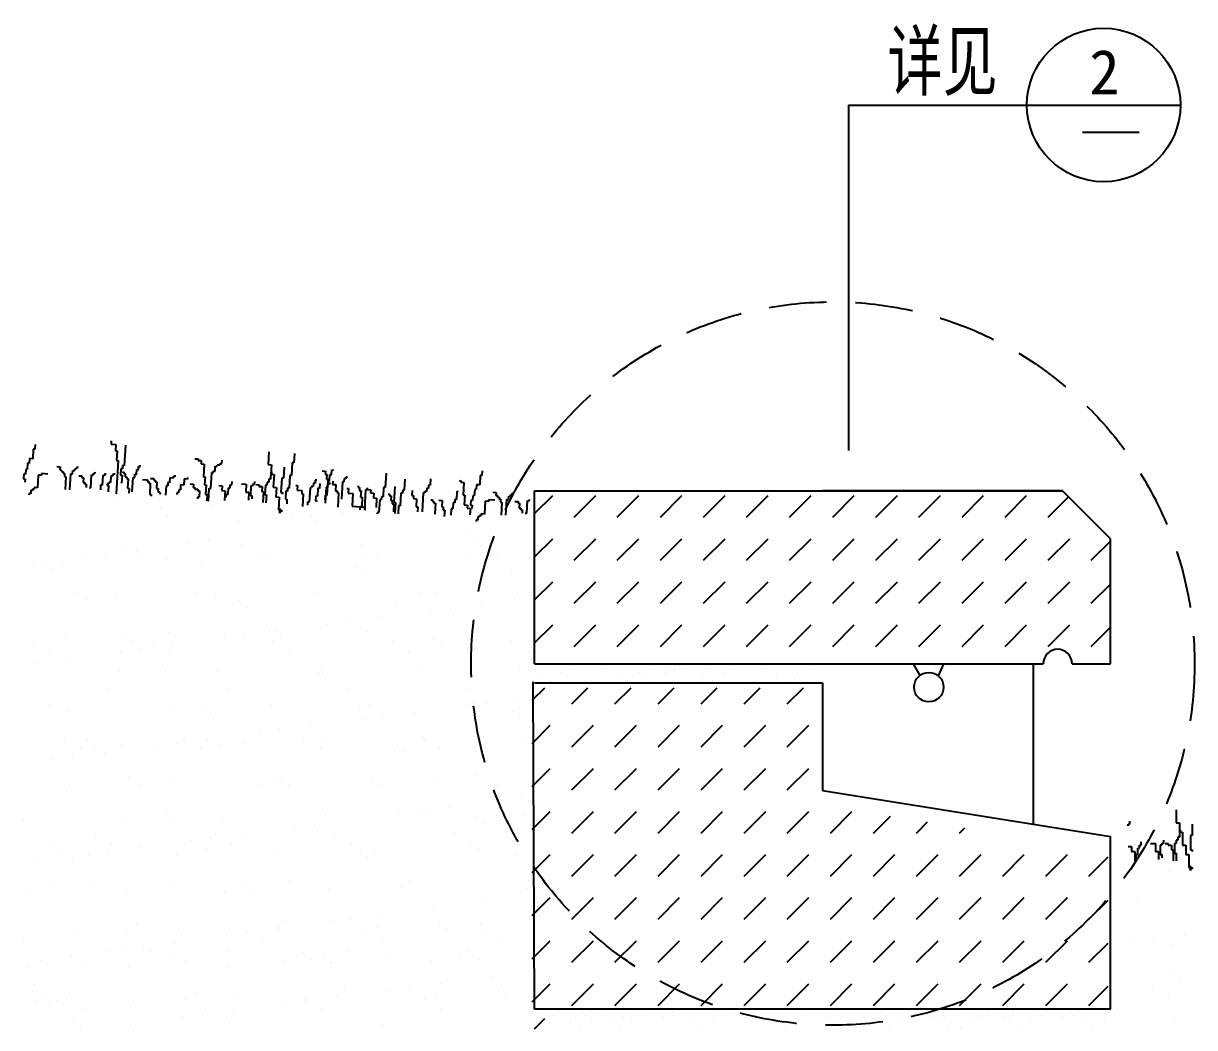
# Model space of a CAD drawing. Extents: x -2485 to 10115, y 1417 to 7253.
# Drawn here: x 4116 to 4726, y 2780 to 3303 of the extents above; entities that cross this region are included whole.
import ezdxf

# ---------------------------------------------------------------- set-up
doc = ezdxf.new("R2010")
doc.units = 0
doc.header["$MEASUREMENT"] = 0
doc.linetypes.add('DASHED', pattern=[0.75, 0.5, -0.25])
doc.layers.get('0').update_dxf_attribs({"linetype": 'CONTINUOUS'})
for name, color, linetype in [('LEVEL', 2, 'CONTINUOUS'), ('STAIR', 140, 'CONTINUOUS'), ('TEXT', 41, 'CONTINUOUS'), ('TREE', 3, 'CONTINUOUS')]:
    doc.layers.add(name, color=color, linetype=linetype)
doc.styles.add('STYLE1', font='SimSun.ttf', dxfattribs={"width": 0.7})

msp = doc.modelspace()

# ---------------------------------------------------------------- hatches: boundary and pattern name
at = {"layer": 'STAIR'}
h = msp.add_hatch(dxfattribs=at)
h.set_pattern_fill('DASH', color=256, scale=5, angle=45, style=0)
h.set_pattern_definition([(45, (46744.983, -14982.182), (2e-15, 22.4506403), [15.875, -15.875])])
h.paths.add_polyline_path([(4647.47, 2969.35, -1), (4662.47, 2969.35), (4682.47, 2969.35), (4682.47, 3034.35), (4657.47, 3059.35), (4532.47, 3059.35), (4382.47, 3059.35), (4382.47, 2969.35)])
h = msp.add_hatch(dxfattribs=at)
h.set_pattern_fill('DASH', color=256, scale=5, angle=45, style=0)
h.set_pattern_definition([(45, (46743.74, -14989.625), (2e-15, 22.4506403), [15.875, -15.875])])
h.paths.add_polyline_path([(4531.23, 2895.78), (4531.23, 2956.83), (4381.23, 2956.83), (4381.23, 2781.91), (4681.23, 2781.91), (4681.23, 2871.91)])

# ---------------------------------------------------------------- linework, layer by layer
at = {"color": 40, "linetype": 'BYBLOCK'}
for p, q in [((4546.02, 3260.32), (4718.95, 3260.32)), ((4546.02, 3260.32), (4546.02, 3080.48)), ((4642.47, 2885.72), (4642.47, 2969.35))]:
    msp.add_line(p, q, dxfattribs=at)
at = {"layer": 'LEVEL'}
for p, q in [((4667.9, 3246.33), (4697.38, 3246.33)), ((4382.47, 2969.35), (4382.47, 3059.35)), ((4382.47, 3059.35), (4657.47, 3059.35)), ((4657.47, 3059.35), (4532.47, 3059.35)), ((4682.47, 3034.35), (4657.47, 3059.35)), ((4682.47, 2969.35), (4682.47, 3034.35)), ((4382.47, 2969.35), (4647.47, 2969.35)), ((4583.37, 2963.27), (4579.9, 2969.25)), ((4592.82, 2962.96), (4595.66, 2969.25)), ((4662.47, 2969.35), (4682.47, 2969.35)), ((4382.47, 2789.35), (4381.64, 2959.92)), ((4382.47, 2959.28), (4532.47, 2959.28)), ((4532.53, 2959.3), (4532.47, 2903.22)), ((4532.47, 2903.22), (4682.47, 2879.35)), ((4682.47, 2789.35), (4682.47, 2879.35)), ((4682.47, 2789.35), (4382.47, 2789.35))]:
    msp.add_line(p, q, dxfattribs=at)
at = {"layer": 'LEVEL', "linetype": 'DASHED', "ltscale": 60}
msp.add_circle((4537.86, 2969.41), 188.47, dxfattribs=at)
at = {"layer": 'LEVEL'}
msp.add_circle((4587.86, 2957.13), 7.67, dxfattribs=at)
msp.add_arc((4654.97, 2969.35), 7.5, 0, 180, dxfattribs=at)
at = {"layer": 'STAIR', "linetype": 'CONTINUOUS'}
for p, q in [((4399.39, 2968.96), (4399.39, 2968.96)), ((4401.44, 2966.43), (4401.44, 2966.43)), ((4417.49, 2968.32), (4417.49, 2968.32)), ((4417.92, 2966.65), (4417.92, 2966.65)), ((4440.08, 2968.96), (4440.08, 2968.96)), ((4442.13, 2966.43), (4442.13, 2966.43)), ((4453.87, 2968.96), (4453.87, 2968.96)), ((4455.93, 2966.43), (4455.93, 2966.43)), ((4458.19, 2968.32), (4458.19, 2968.32)), ((4458.61, 2966.65), (4458.61, 2966.65)), ((4471.98, 2968.32), (4471.98, 2968.32)), ((4472.4, 2966.65), (4472.4, 2966.65)), ((4484.22, 2968.96), (4484.22, 2968.96)), ((4486.27, 2966.43), (4486.27, 2966.43)), ((4502.33, 2968.32), (4502.33, 2968.32)), ((4502.75, 2966.65), (4502.75, 2966.65)), ((4522.84, 2968.96), (4522.84, 2968.96)), ((4524.9, 2966.43), (4524.9, 2966.43)), ((4385.25, 2963.5), (4385.25, 2963.5)), ((4390.09, 2960.49), (4390.09, 2960.49)), ((4396.19, 2964.79), (4396.19, 2964.79)), ((4412.41, 2959.83), (4412.41, 2959.83)), ((4413.03, 2965.57), (4413.03, 2965.57)), ((4425.94, 2963.5), (4425.94, 2963.5)), ((4430.78, 2960.49), (4430.78, 2960.49)), ((4436.88, 2964.79), (4436.88, 2964.79)), ((4439.73, 2963.5), (4439.73, 2963.5)), ((4444.58, 2960.49), (4444.58, 2960.49)), ((4450.68, 2964.79), (4450.68, 2964.79)), ((4453.1, 2959.83), (4453.1, 2959.83)), ((4453.73, 2965.57), (4453.73, 2965.57)), ((4466.9, 2959.83), (4466.9, 2959.83)), ((4467.52, 2965.57), (4467.52, 2965.57)), ((4470.08, 2963.5), (4470.08, 2963.5)), ((4474.92, 2960.49), (4474.92, 2960.49)), ((4481.02, 2964.79), (4481.02, 2964.79)), ((4497.24, 2959.83), (4497.24, 2959.83)), ((4497.87, 2965.57), (4497.87, 2965.57)), ((4508.7, 2963.5), (4508.7, 2963.5)), ((4513.55, 2960.49), (4513.55, 2960.49)), ((4519.65, 2964.79), (4519.65, 2964.79)), ((4385.57, 2784.97), (4385.57, 2784.97)), ((4386.66, 2784.2), (4386.66, 2784.2)), ((4389.85, 2788.36), (4389.85, 2788.36)), ((4390.03, 2787.73), (4390.03, 2787.73)), ((4390.45, 2786.06), (4390.45, 2786.06)), ((4391.91, 2785.84), (4391.91, 2785.84)), ((4401.23, 2782.9), (4401.23, 2782.9)), ((4403.5, 2784.97), (4403.5, 2784.97)), ((4407.96, 2787.73), (4407.96, 2787.73)), ((4408.38, 2786.06), (4408.38, 2786.06)), ((4412.18, 2784.2), (4412.18, 2784.2)), ((4417.42, 2785.84), (4417.42, 2785.84)), ((4421.92, 2782.9), (4421.92, 2782.9)), ((4429.02, 2784.97), (4429.02, 2784.97)), ((4432.87, 2784.2), (4432.87, 2784.2)), ((4433.9, 2786.06), (4433.9, 2786.06)), ((4436.06, 2788.36), (4436.06, 2788.36)), ((4438.12, 2785.84), (4438.12, 2785.84)), ((4449.71, 2784.97), (4449.71, 2784.97)), ((4454.17, 2787.73), (4454.17, 2787.73)), ((4454.59, 2786.06), (4454.59, 2786.06)), ((4464.69, 2782.9), (4464.69, 2782.9)), ((4475.63, 2784.2), (4475.63, 2784.2)), ((4478.82, 2788.36), (4478.82, 2788.36)), ((4480.88, 2785.84), (4480.88, 2785.84)), ((4492.47, 2784.97), (4492.47, 2784.97)), ((4496.93, 2787.73), (4496.93, 2787.73)), ((4497.35, 2786.06), (4497.35, 2786.06)), ((4508.14, 2782.9), (4508.14, 2782.9)), ((4519.08, 2784.2), (4519.08, 2784.2)), ((4522.28, 2788.36), (4522.28, 2788.36)), ((4524.33, 2785.84), (4524.33, 2785.84)), ((4535.92, 2784.97), (4535.92, 2784.97)), ((4540.38, 2787.73), (4540.38, 2787.73)), ((4540.8, 2786.06), (4540.8, 2786.06)), ((4548.83, 2782.9), (4548.83, 2782.9)), ((4559.77, 2784.2), (4559.77, 2784.2)), ((4562.62, 2782.9), (4562.62, 2782.9)), ((4562.97, 2788.36), (4562.97, 2788.36)), ((4565.02, 2785.84), (4565.02, 2785.84)), ((4573.57, 2784.2), (4573.57, 2784.2)), ((4576.62, 2784.97), (4576.62, 2784.97)), ((4576.76, 2788.36), (4576.76, 2788.36)), ((4578.81, 2785.84), (4578.81, 2785.84)), ((4581.07, 2787.73), (4581.07, 2787.73)), ((4581.5, 2786.06), (4581.5, 2786.06)), ((4590.41, 2784.97), (4590.41, 2784.97)), ((4592.97, 2782.9), (4592.97, 2782.9)), ((4594.87, 2787.73), (4594.87, 2787.73)), ((4595.29, 2786.06), (4595.29, 2786.06)), ((4596.64, 2784.2), (4596.64, 2784.2)), ((4599.49, 2782.9), (4599.49, 2782.9)), ((4599.84, 2788.36), (4599.84, 2788.36)), ((4601.89, 2785.84), (4601.89, 2785.84)), ((4610.43, 2784.2), (4610.43, 2784.2)), ((4613.48, 2784.97), (4613.48, 2784.97)), ((4613.63, 2788.36), (4613.63, 2788.36)), ((4615.68, 2785.84), (4615.68, 2785.84)), ((4617.94, 2787.73), (4617.94, 2787.73)), ((4618.36, 2786.06), (4618.36, 2786.06)), ((4627.28, 2784.97), (4627.28, 2784.97)), ((4629.84, 2782.9), (4629.84, 2782.9)), ((4631.74, 2787.73), (4631.74, 2787.73)), ((4632.16, 2786.06), (4632.16, 2786.06)), ((4640.78, 2784.2), (4640.78, 2784.2)), ((4643.98, 2788.36), (4643.98, 2788.36)), ((4646.03, 2785.84), (4646.03, 2785.84)), ((4657.62, 2784.97), (4657.62, 2784.97)), ((4662.08, 2787.73), (4662.08, 2787.73)), ((4662.5, 2786.06), (4662.5, 2786.06)), ((4668.46, 2782.9), (4668.46, 2782.9)), ((4679.4, 2784.2), (4679.4, 2784.2)), ((4682.6, 2788.36), (4682.6, 2788.36)), ((4684.65, 2785.84), (4684.65, 2785.84)), ((4406.08, 2779.89), (4406.08, 2779.89)), ((4426.77, 2779.89), (4426.77, 2779.89)), ((4469.53, 2779.89), (4469.53, 2779.89)), ((4512.98, 2779.89), (4512.98, 2779.89)), ((4553.67, 2779.89), (4553.67, 2779.89)), ((4567.47, 2779.89), (4567.47, 2779.89)), ((4597.81, 2779.89), (4597.81, 2779.89)), ((4604.33, 2779.89), (4604.33, 2779.89)), ((4634.68, 2779.89), (4634.68, 2779.89)), ((4673.3, 2779.89), (4673.3, 2779.89))]:
    msp.add_line(p, q, dxfattribs=at)
at = {"layer": 'STAIR'}
msp.add_line((4382.47, 2779.01), (4387.81, 2784.35), dxfattribs=at)
at = {"layer": 'TEXT', "linetype": 'CONTINUOUS'}
msp.add_circle((4678.95, 3260.49), 40, dxfattribs=at)
at = {"layer": 'TREE', "linetype": 'CONTINUOUS'}
for p, q in [((4122.21, 3083.56), (4122.06, 3081.07)), ((4161.84, 3085.39), (4161.75, 3083.73)), ((4161.75, 3083.73), (4164.24, 3083.59)), ((4164.24, 3083.59), (4164.04, 3080.27)), ((4169.22, 3083.29), (4168.59, 3072.51)), ((4119.28, 3076.24), (4119.13, 3073.75)), ((4120.94, 3076.14), (4119.28, 3076.24)), ((4121.23, 3081.12), (4120.94, 3076.14)), ((4122.06, 3081.07), (4121.23, 3081.12)), ((4164.04, 3080.27), (4164.87, 3080.22)), ((4164.87, 3080.22), (4164.58, 3075.24)), ((4205.48, 3076.17), (4207.14, 3076.07)), ((4207.14, 3076.07), (4207.09, 3075.24)), ((4244.03, 3079.73), (4243.64, 3073.1)), ((4257.31, 3078.95), (4257.02, 3073.97)), ((4117.28, 3070.53), (4117.13, 3068.04)), ((4118.11, 3070.48), (4117.28, 3070.53)), ((4118.3, 3073.8), (4118.11, 3070.48)), ((4119.13, 3073.75), (4118.3, 3073.8)), ((4133.56, 3072.07), (4135.22, 3071.98)), ((4135.22, 3071.98), (4135.12, 3070.32)), ((4135.12, 3070.32), (4135.95, 3070.27)), ((4135.95, 3070.27), (4135.9, 3069.44)), ((4141.67, 3068.27), (4141.76, 3069.93)), ((4141.76, 3069.93), (4142.6, 3069.88)), ((4142.6, 3069.88), (4142.64, 3070.71)), ((4142.64, 3070.71), (4143.47, 3070.66)), ((4143.47, 3070.66), (4143.52, 3071.49)), ((4143.52, 3071.49), (4144.35, 3071.44)), ((4144.35, 3071.44), (4144.4, 3072.27)), ((4165.41, 3075.2), (4164.39, 3057.78)), ((4164.58, 3075.24), (4165.41, 3075.2)), ((4166.83, 3070.95), (4166.63, 3067.63)), ((4167.66, 3070.9), (4166.83, 3070.95)), ((4167.76, 3072.56), (4167.66, 3070.9)), ((4168.59, 3072.51), (4167.76, 3072.56)), ((4174.99, 3067.97), (4175.14, 3070.46)), ((4175.14, 3070.46), (4175.97, 3070.41)), ((4175.97, 3070.41), (4176.06, 3072.07)), ((4176.06, 3072.07), (4176.89, 3072.02)), ((4176.89, 3072.02), (4176.94, 3072.85)), ((4207.09, 3075.24), (4208.75, 3075.15)), ((4208.75, 3075.15), (4208.65, 3073.49)), ((4208.65, 3073.49), (4210.31, 3073.39)), ((4210.31, 3073.39), (4209.92, 3066.75)), ((4215.05, 3068.95), (4215.1, 3069.78)), ((4215.1, 3069.78), (4215.93, 3069.73)), ((4215.93, 3069.73), (4216.08, 3072.22)), ((4216.08, 3072.22), (4216.91, 3072.17)), ((4216.91, 3072.17), (4216.96, 3073)), ((4216.96, 3073), (4218.62, 3072.9)), ((4218.62, 3072.9), (4218.67, 3073.73)), ((4218.67, 3073.73), (4219.5, 3073.68)), ((4219.5, 3073.68), (4219.6, 3075.34)), ((4243.64, 3073.1), (4245.3, 3073)), ((4245.3, 3073), (4245, 3068.02)), ((4251.89, 3071.78), (4251.55, 3065.97)), ((4256.19, 3074.02), (4255.8, 3067.39)), ((4257.02, 3073.97), (4256.19, 3074.02)), ((4271.78, 3069.78), (4273.44, 3069.68)), ((4273.44, 3069.68), (4273.34, 3068.02)), ((4276.66, 3067.83), (4276.81, 3070.32)), ((4276.81, 3070.32), (4277.64, 3070.27)), ((4355.13, 3069.88), (4354.99, 3067.39)), ((4116.3, 3068.09), (4116.16, 3065.61)), ((4116.16, 3065.61), (4116.99, 3065.56)), ((4117.13, 3068.04), (4116.3, 3068.09)), ((4116.99, 3065.56), (4116.89, 3063.9)), ((4123.78, 3067.65), (4123.39, 3061.02)), ((4125.44, 3067.56), (4123.78, 3067.65)), ((4125.49, 3068.39), (4125.44, 3067.56)), ((4128.81, 3068.19), (4125.49, 3068.39)), ((4135.9, 3069.44), (4136.73, 3069.39)), ((4136.73, 3069.39), (4136.68, 3068.56)), ((4136.68, 3068.56), (4137.51, 3068.51)), ((4137.51, 3068.51), (4137.42, 3066.85)), ((4137.42, 3066.85), (4138.25, 3066.8)), ((4138.25, 3066.8), (4137.86, 3060.17)), ((4140.35, 3060.02), (4140.84, 3068.32)), ((4140.84, 3068.32), (4141.67, 3068.27)), ((4144.94, 3067.24), (4146.6, 3067.15)), ((4146.6, 3067.15), (4146.55, 3066.32)), ((4146.55, 3066.32), (4147.38, 3066.27)), ((4147.38, 3066.27), (4147.24, 3063.78)), ((4147.24, 3063.78), (4148.07, 3063.73)), ((4148.07, 3063.73), (4148.02, 3062.9)), ((4151.24, 3061.05), (4151.63, 3067.68)), ((4151.63, 3067.68), (4152.47, 3067.63)), ((4152.47, 3067.63), (4152.51, 3068.46)), ((4152.51, 3068.46), (4153.34, 3068.41)), ((4153.34, 3068.41), (4153.39, 3069.24)), ((4157.45, 3067.34), (4157.16, 3062.36)), ((4158.28, 3067.29), (4157.45, 3067.34)), ((4158.33, 3068.12), (4158.28, 3067.29)), ((4159.16, 3068.07), (4158.33, 3068.12)), ((4160.58, 3063.83), (4160.53, 3063)), ((4161.41, 3063.78), (4160.58, 3063.83)), ((4161.6, 3067.1), (4161.41, 3063.78)), ((4162.43, 3067.05), (4161.6, 3067.1)), ((4162.48, 3067.88), (4162.43, 3067.05)), ((4163.31, 3067.83), (4162.48, 3067.88)), ((4163.36, 3068.66), (4163.31, 3067.83)), ((4166.63, 3067.63), (4167.46, 3067.58)), ((4167.46, 3067.58), (4167.22, 3063.44)), ((4167.56, 3069.24), (4168.39, 3069.19)), ((4168.39, 3069.19), (4168.34, 3068.37)), ((4168.34, 3068.37), (4169.17, 3068.32)), ((4169.17, 3068.32), (4169.08, 3066.66)), ((4169.08, 3066.66), (4169.91, 3066.61)), ((4169.91, 3066.61), (4169.86, 3065.78)), ((4169.86, 3065.78), (4170.69, 3065.73)), ((4170.69, 3065.73), (4170.4, 3060.75)), ((4172.79, 3058.95), (4173.23, 3066.41)), ((4173.23, 3066.41), (4174.06, 3066.36)), ((4174.06, 3066.36), (4174.16, 3068.02)), ((4174.16, 3068.02), (4174.99, 3067.97)), ((4178.17, 3065.29), (4180.66, 3065.14)), ((4180.66, 3065.14), (4180.61, 3064.32)), ((4180.61, 3064.32), (4181.44, 3064.27)), ((4181.44, 3064.27), (4181.39, 3063.44)), ((4181.39, 3063.44), (4182.22, 3063.39)), ((4182.22, 3063.39), (4181.88, 3057.58)), ((4182.37, 3065.88), (4184.03, 3065.78)), ((4184.03, 3065.78), (4183.98, 3064.95)), ((4183.98, 3064.95), (4184.81, 3064.9)), ((4184.81, 3064.9), (4184.76, 3064.07)), ((4184.76, 3064.07), (4185.59, 3064.02)), ((4185.59, 3064.02), (4185.4, 3060.7)), ((4191.41, 3063.68), (4191.31, 3062.02)), ((4192.24, 3063.63), (4191.41, 3063.68)), ((4192.38, 3066.12), (4192.24, 3063.63)), ((4194.04, 3066.02), (4192.38, 3066.12)), ((4194.09, 3066.85), (4194.04, 3066.02)), ((4194.92, 3066.8), (4194.09, 3066.85)), ((4194.97, 3067.63), (4194.92, 3066.8)), ((4199.86, 3065.68), (4199.66, 3062.36)), ((4201.52, 3065.58), (4199.86, 3065.68)), ((4201.57, 3066.41), (4201.52, 3065.58)), ((4209.92, 3066.75), (4210.75, 3066.71)), ((4210.75, 3066.71), (4210.51, 3062.56)), ((4213.74, 3060.7), (4214.22, 3069)), ((4214.22, 3069), (4215.05, 3068.95)), ((4224.68, 3062.56), (4224.78, 3064.22)), ((4236.45, 3064.36), (4236.36, 3062.7)), ((4243.1, 3063.97), (4243, 3062.31)), ((4243.93, 3063.92), (4243.1, 3063.97)), ((4244.03, 3065.58), (4243.93, 3063.92)), ((4244.86, 3065.53), (4244.03, 3065.58)), ((4245.05, 3068.85), (4244.86, 3065.53)), ((4245, 3068.02), (4246.66, 3067.93)), ((4245.88, 3068.8), (4245.05, 3068.85)), ((4246.66, 3067.93), (4246.28, 3061.29)), ((4250.72, 3066.02), (4250.28, 3058.56)), ((4251.55, 3065.97), (4250.72, 3066.02)), ((4254.97, 3067.44), (4254.58, 3060.8)), ((4255.8, 3067.39), (4254.97, 3067.44)), ((4267.24, 3063.39), (4267.14, 3061.73)), ((4268.07, 3063.34), (4267.24, 3063.39)), ((4268.16, 3065), (4268.07, 3063.34)), ((4268.99, 3064.95), (4268.16, 3065)), ((4273.34, 3068.02), (4274.17, 3067.97)), ((4274.17, 3067.97), (4274.03, 3065.49)), ((4274.03, 3065.49), (4274.86, 3065.44)), ((4274.37, 3057.14), (4274.81, 3064.61)), ((4274.86, 3065.44), (4274.76, 3063.78)), ((4274.76, 3063.78), (4275.59, 3063.73)), ((4274.81, 3064.61), (4275.64, 3064.56)), ((4275.59, 3063.73), (4275.54, 3062.9)), ((4275.64, 3064.56), (4275.83, 3067.88)), ((4275.83, 3067.88), (4276.66, 3067.83)), ((4277.3, 3064.46), (4277.2, 3062.8)), ((4282.28, 3064.17), (4281.75, 3055.04)), ((4283.11, 3064.12), (4282.28, 3064.17)), ((4283.21, 3065.78), (4283.11, 3064.12)), ((4284.04, 3065.73), (4283.21, 3065.78)), ((4284.09, 3066.56), (4284.04, 3065.73)), ((4284.92, 3066.51), (4284.09, 3066.56)), ((4305.05, 3068.66), (4304.61, 3061.19)), ((4314.87, 3065.58), (4314.53, 3059.78)), ((4328.21, 3065.63), (4328.02, 3062.31)), ((4343.16, 3064.75), (4343.99, 3064.7)), ((4343.99, 3064.7), (4343.94, 3063.87)), ((4343.94, 3063.87), (4345.61, 3063.78)), ((4345.61, 3063.78), (4345.22, 3057.14)), ((4354.15, 3067.44), (4353.86, 3062.46)), ((4354.99, 3067.39), (4354.15, 3067.44)), ((4119.04, 3057.95), (4118.99, 3057.12)), ((4119.87, 3057.9), (4119.04, 3057.95)), ((4119.97, 3059.56), (4119.87, 3057.9)), ((4120.8, 3059.51), (4119.97, 3059.56)), ((4120.85, 3060.34), (4120.8, 3059.51)), ((4121.68, 3060.29), (4120.85, 3060.34)), ((4121.73, 3061.12), (4121.68, 3060.29)), ((4123.39, 3061.02), (4121.73, 3061.12)), ((4148.02, 3062.9), (4148.85, 3062.85)), ((4148.85, 3062.85), (4148.75, 3061.19)), ((4150.41, 3061.1), (4151.24, 3061.05)), ((4156.33, 3062.41), (4156.18, 3059.92)), ((4157.16, 3062.36), (4156.33, 3062.41)), ((4159.7, 3063.05), (4159.65, 3062.22)), ((4159.65, 3062.22), (4160.48, 3062.17)), ((4160.53, 3063), (4159.7, 3063.05)), ((4160.48, 3062.17), (4160.28, 3058.85)), ((4170.4, 3060.75), (4171.23, 3060.7)), ((4171.23, 3060.7), (4171.08, 3058.22)), ((4181.88, 3057.58), (4182.71, 3057.53)), ((4182.71, 3057.53), (4182.66, 3056.7)), ((4185.4, 3060.7), (4186.23, 3060.66)), ((4186.23, 3060.66), (4186.13, 3059)), ((4186.13, 3059), (4186.96, 3058.95)), ((4186.96, 3058.95), (4186.91, 3058.12)), ((4186.91, 3058.12), (4187.74, 3058.07)), ((4190.48, 3062.07), (4190.19, 3057.09)), ((4191.31, 3062.02), (4190.48, 3062.07)), ((4196.1, 3058.41), (4196.05, 3057.58)), ((4196.93, 3058.36), (4196.1, 3058.41)), ((4197.03, 3060.02), (4196.93, 3058.36)), ((4197.86, 3059.97), (4197.03, 3060.02)), ((4198, 3062.46), (4197.86, 3059.97)), ((4199.66, 3062.36), (4198, 3062.46)), ((4203.03, 3063), (4204.7, 3062.9)), ((4204.7, 3062.9), (4204.6, 3061.24)), ((4204.6, 3061.24), (4205.43, 3061.19)), ((4205.43, 3061.19), (4205.38, 3060.36)), ((4205.38, 3060.36), (4207.04, 3060.27)), ((4207.04, 3060.27), (4206.99, 3059.44)), ((4206.99, 3059.44), (4207.82, 3059.39)), ((4207.82, 3059.39), (4207.63, 3056.07)), ((4210.51, 3062.56), (4211.34, 3062.51)), ((4211.34, 3062.51), (4211.05, 3057.53)), ((4211.05, 3057.53), (4211.88, 3057.48)), ((4211.88, 3057.48), (4211.68, 3054.17)), ((4212.51, 3054.12), (4212.9, 3060.75)), ((4212.9, 3060.75), (4213.74, 3060.7)), ((4217.99, 3062.12), (4219.65, 3062.02)), ((4219.65, 3062.02), (4219.5, 3059.53)), ((4219.5, 3059.53), (4221.16, 3059.44)), ((4221.16, 3059.44), (4220.87, 3054.46)), ((4221.8, 3056.07), (4221.9, 3057.73)), ((4221.9, 3057.73), (4222.73, 3057.68)), ((4222.73, 3057.68), (4222.92, 3061)), ((4222.92, 3061), (4223.75, 3060.95)), ((4223.75, 3060.95), (4223.85, 3062.61)), ((4223.85, 3062.61), (4224.68, 3062.56)), ((4229.71, 3063.09), (4232.2, 3062.95)), ((4232.2, 3062.95), (4231.96, 3058.8)), ((4231.96, 3058.8), (4233.62, 3058.7)), ((4233.62, 3058.7), (4233.38, 3054.56)), ((4234.65, 3061.97), (4234.35, 3057)), ((4235.48, 3061.92), (4234.65, 3061.97)), ((4235.53, 3062.75), (4235.48, 3061.92)), ((4236.36, 3062.7), (4235.53, 3062.75)), ((4237.19, 3062.66), (4238.85, 3062.56)), ((4238.85, 3062.56), (4238.8, 3061.73)), ((4238.8, 3061.73), (4240.46, 3061.63)), ((4240.46, 3061.63), (4240.31, 3059.14)), ((4240.31, 3059.14), (4241.15, 3059.09)), ((4241.15, 3059.09), (4240.8, 3053.29)), ((4242.17, 3062.36), (4241.88, 3057.39)), ((4241.88, 3057.39), (4242.71, 3057.34)), ((4243, 3062.31), (4242.17, 3062.36)), ((4242.71, 3057.34), (4242.47, 3053.19)), ((4246.28, 3061.29), (4247.94, 3061.19)), ((4247.94, 3061.19), (4247.64, 3056.22)), ((4250.28, 3058.56), (4251.11, 3058.51)), ((4251.11, 3058.51), (4251.06, 3057.68)), ((4252.82, 3059.24), (4252.58, 3055.09)), ((4253.65, 3059.19), (4252.82, 3059.24)), ((4253.75, 3060.85), (4253.65, 3059.19)), ((4254.58, 3060.8), (4253.75, 3060.85)), ((4258, 3062.27), (4258.83, 3062.22)), ((4258.83, 3062.22), (4258.69, 3059.73)), ((4258.69, 3059.73), (4261.18, 3059.58)), ((4261.18, 3059.58), (4261.08, 3057.92)), ((4261.08, 3057.92), (4261.91, 3057.87)), ((4261.91, 3057.87), (4261.52, 3051.24)), ((4265.43, 3061), (4264.99, 3053.53)), ((4266.26, 3060.95), (4265.43, 3061)), ((4266.31, 3061.78), (4266.26, 3060.95)), ((4267.14, 3061.73), (4266.31, 3061.78)), ((4269.58, 3060.75), (4269.34, 3056.61)), ((4270.41, 3060.7), (4269.58, 3060.75)), ((4270.56, 3063.19), (4270.41, 3060.7)), ((4273.78, 3061.34), (4273.3, 3053.04)), ((4274.61, 3061.29), (4273.78, 3061.34)), ((4274.71, 3062.95), (4274.61, 3061.29)), ((4275.54, 3062.9), (4274.71, 3062.95)), ((4277.2, 3062.8), (4278.86, 3062.7)), ((4278.86, 3062.7), (4278.67, 3059.39)), ((4278.67, 3059.39), (4279.5, 3059.34)), ((4279.5, 3059.34), (4279.45, 3058.51)), ((4279.45, 3058.51), (4280.28, 3058.46)), ((4280.28, 3058.46), (4279.84, 3050.99)), ((4284.58, 3060.7), (4285.41, 3060.65)), ((4285.41, 3060.65), (4285.27, 3058.17)), ((4285.27, 3058.17), (4287.76, 3058.02)), ((4287.76, 3058.02), (4287.37, 3051.39)), ((4290.49, 3062.02), (4290.44, 3061.19)), ((4290.44, 3061.19), (4291.27, 3061.14)), ((4291.27, 3061.14), (4291.18, 3059.48)), ((4291.18, 3059.48), (4292.01, 3059.44)), ((4292.01, 3059.44), (4291.81, 3056.12)), ((4293.91, 3049.34), (4294.55, 3060.12)), ((4294.55, 3060.12), (4295.38, 3060.07)), ((4295.38, 3060.07), (4295.43, 3060.9)), ((4295.38, 3060.07), (4297.04, 3059.97)), ((4297.04, 3059.97), (4296.94, 3058.31)), ((4296.94, 3058.31), (4298.6, 3058.22)), ((4298.6, 3058.22), (4298.46, 3055.73)), ((4303.78, 3061.24), (4303.49, 3056.26)), ((4304.61, 3061.19), (4303.78, 3061.24)), ((4306.08, 3057.78), (4306.91, 3057.73)), ((4306.91, 3057.73), (4306.86, 3056.9)), ((4309.65, 3061.73), (4309.16, 3053.43)), ((4312.77, 3058.22), (4312.38, 3051.58)), ((4313.6, 3058.17), (4312.77, 3058.22)), ((4313.7, 3059.83), (4313.6, 3058.17)), ((4314.53, 3059.78), (4313.7, 3059.83)), ((4318.68, 3059.53), (4318.54, 3057.04)), ((4324.45, 3058.36), (4323.87, 3048.41)), ((4325.28, 3058.31), (4324.45, 3058.36)), ((4325.33, 3059.14), (4325.28, 3058.31)), ((4326.16, 3059.09), (4325.33, 3059.14)), ((4326.26, 3060.75), (4326.16, 3059.09)), ((4327.09, 3060.7), (4326.26, 3060.75)), ((4327.19, 3062.36), (4327.09, 3060.7)), ((4328.02, 3062.31), (4327.19, 3062.36)), ((4341.99, 3059), (4341.75, 3054.85)), ((4342.82, 3058.95), (4341.99, 3059)), ((4351.22, 3060.12), (4351.03, 3056.8)), ((4352.05, 3060.07), (4351.22, 3060.12)), ((4352.2, 3062.56), (4352.05, 3060.07)), ((4353.86, 3062.46), (4352.2, 3062.56)), ((4360.75, 3058.73), (4362.41, 3058.63)), ((4362.41, 3058.63), (4362.31, 3056.97)), ((4369.79, 3056.53), (4369.84, 3057.36)), ((4369.84, 3057.36), (4370.67, 3057.31)), ((4370.67, 3057.31), (4370.72, 3058.14)), ((4370.72, 3058.14), (4371.55, 3058.09)), ((4371.55, 3058.09), (4371.6, 3058.92)), ((4163.38, 3054.92), (4163.38, 3054.92)), ((4206.8, 3056.12), (4206.75, 3055.29)), ((4207.63, 3056.07), (4206.8, 3056.12)), ((4214.44, 3051.68), (4214.44, 3051.68)), ((4234.35, 3057), (4235.19, 3056.95)), ((4235.19, 3056.95), (4235.09, 3055.29)), ((4247.64, 3056.22), (4249.31, 3056.12)), ((4249.31, 3056.12), (4248.92, 3049.48)), ((4252.58, 3055.09), (4253.41, 3055.04)), ((4253.41, 3055.04), (4253.26, 3052.56)), ((4264.16, 3053.58), (4264.06, 3051.92)), ((4264.99, 3053.53), (4264.16, 3053.58)), ((4268.51, 3056.65), (4268.36, 3054.17)), ((4268.36, 3054.17), (4269.19, 3054.12)), ((4269.34, 3056.61), (4268.51, 3056.65)), ((4273.39, 3054.7), (4273.54, 3057.19)), ((4273.54, 3057.19), (4274.37, 3057.14)), ((4287.37, 3051.39), (4294.01, 3050.99)), ((4291.81, 3056.12), (4292.64, 3056.07)), ((4292.64, 3056.07), (4292.35, 3051.09)), ((4298.46, 3055.73), (4300.12, 3055.63)), ((4300.12, 3055.63), (4299.83, 3050.65)), ((4301.73, 3054.7), (4301.34, 3048.07)), ((4302.56, 3054.65), (4301.73, 3054.7)), ((4302.66, 3056.31), (4302.56, 3054.65)), ((4303.49, 3056.26), (4302.66, 3056.31)), ((4306.86, 3056.9), (4307.69, 3056.85)), ((4307.69, 3056.85), (4307.55, 3054.36)), ((4307.55, 3054.36), (4308.38, 3054.31)), ((4308.38, 3054.31), (4308.28, 3052.65)), ((4308.28, 3052.65), (4309.11, 3052.6)), ((4309.11, 3052.6), (4308.87, 3048.46)), ((4309.16, 3053.43), (4309.99, 3053.39)), ((4309.99, 3053.39), (4309.65, 3047.58)), ((4311.55, 3051.63), (4311.31, 3047.48)), ((4312.38, 3051.58), (4311.55, 3051.63)), ((4318.54, 3057.04), (4319.37, 3057)), ((4319.37, 3057), (4319.27, 3055.34)), ((4319.27, 3055.34), (4320.93, 3055.24)), ((4320.93, 3055.24), (4320.69, 3051.09)), ((4328.41, 3054.8), (4329.24, 3054.75)), ((4329.24, 3054.75), (4329.19, 3053.92)), ((4329.19, 3053.92), (4330.02, 3053.87)), ((4330.02, 3053.87), (4329.97, 3053.04)), ((4329.97, 3053.04), (4330.8, 3052.99)), ((4330.8, 3052.99), (4330.46, 3047.19)), ((4332.56, 3054.56), (4334.22, 3054.46)), ((4334.22, 3054.46), (4334.03, 3051.14)), ((4339.99, 3053.29), (4339.79, 3049.97)), ((4340.82, 3053.24), (4339.99, 3053.29)), ((4340.92, 3054.9), (4340.82, 3053.24)), ((4341.75, 3054.85), (4340.92, 3054.9)), ((4345.22, 3057.14), (4346.05, 3057.09)), ((4346.05, 3057.09), (4345.75, 3052.12)), ((4345.75, 3052.12), (4347.41, 3052.02)), ((4347.41, 3052.02), (4347.32, 3050.36)), ((4349.22, 3054.41), (4349.08, 3051.92)), ((4349.08, 3051.92), (4349.91, 3051.87)), ((4350.05, 3054.36), (4349.22, 3054.41)), ((4349.91, 3051.87), (4349.81, 3050.21)), ((4350.2, 3056.85), (4350.05, 3054.36)), ((4351.03, 3056.8), (4350.2, 3056.85)), ((4356.7, 3053.97), (4356.31, 3047.33)), ((4358.36, 3053.87), (4356.7, 3053.97)), ((4358.41, 3054.7), (4358.36, 3053.87)), ((4361.73, 3054.51), (4358.41, 3054.7)), ((4362.31, 3056.97), (4363.14, 3056.92)), ((4363.14, 3056.92), (4363.1, 3056.09)), ((4363.1, 3056.09), (4363.93, 3056.04)), ((4363.93, 3056.04), (4363.88, 3055.21)), ((4363.88, 3055.21), (4364.71, 3055.16)), ((4364.71, 3055.16), (4364.61, 3053.51)), ((4364.61, 3053.51), (4365.44, 3053.46)), ((4365.44, 3053.46), (4365.05, 3046.82)), ((4367.54, 3046.67), (4368.03, 3054.97)), ((4368.03, 3054.97), (4368.86, 3054.92)), ((4368.86, 3054.92), (4368.96, 3056.58)), ((4368.96, 3056.58), (4369.79, 3056.53)), ((4372.14, 3053.9), (4373.8, 3053.8)), ((4373.8, 3053.8), (4373.75, 3052.97)), ((4373.75, 3052.97), (4374.58, 3052.92)), ((4374.58, 3052.92), (4374.43, 3050.43)), ((4378.44, 3047.7), (4378.83, 3054.33)), ((4378.83, 3054.33), (4379.66, 3054.29)), ((4379.66, 3054.29), (4379.71, 3055.12)), ((4187.53, 3050.39), (4187.53, 3050.39)), ((4191.02, 3046.8), (4191.02, 3046.8)), ((4248.92, 3049.48), (4250.58, 3049.39)), ((4249.65, 3047.77), (4249.8, 3050.26)), ((4249.7, 3048.6), (4249.65, 3047.77)), ((4250.53, 3048.56), (4249.7, 3048.6)), ((4250.58, 3049.39), (4250.53, 3048.56)), ((4255.54, 3045.92), (4255.54, 3045.92)), ((4266.01, 3046.68), (4266.01, 3046.68)), ((4282.37, 3047.86), (4282.37, 3047.86)), ((4291.52, 3051.14), (4291.42, 3049.48)), ((4292.35, 3051.09), (4291.52, 3051.14)), ((4294.01, 3050.99), (4293.91, 3049.34)), ((4300.51, 3048.12), (4300.46, 3047.29)), ((4301.34, 3048.07), (4300.51, 3048.12)), ((4320.69, 3051.09), (4321.52, 3051.04)), ((4321.52, 3051.04), (4321.37, 3048.55)), ((4334.03, 3051.14), (4334.86, 3051.09)), ((4334.86, 3051.09), (4334.76, 3049.43)), ((4334.76, 3049.43), (4335.59, 3049.38)), ((4335.59, 3049.38), (4335.4, 3046.07)), ((4338.96, 3050.02), (4338.77, 3046.7)), ((4339.79, 3049.97), (4338.96, 3050.02)), ((4347.32, 3050.36), (4348.98, 3050.26)), ((4348.98, 3050.26), (4348.78, 3046.94)), ((4352.89, 3045.87), (4352.79, 3044.21)), ((4353.72, 3045.82), (4352.89, 3045.87)), ((4353.77, 3046.65), (4353.72, 3045.82)), ((4354.6, 3046.6), (4353.77, 3046.65)), ((4354.65, 3047.43), (4354.6, 3046.6)), ((4356.31, 3047.33), (4354.65, 3047.43)), ((4374.43, 3050.43), (4375.26, 3050.38)), ((4375.26, 3050.38), (4375.21, 3049.55)), ((4375.21, 3049.55), (4376.04, 3049.5)), ((4376.04, 3049.5), (4375.95, 3047.85)), ((4377.61, 3047.75), (4378.44, 3047.7)), ((4228.21, 3043.94), (4228.21, 3043.94)), ((4268.5, 3043.86), (4268.5, 3043.86)), ((4351.96, 3044.26), (4351.91, 3043.43)), ((4352.79, 3044.21), (4351.96, 3044.26)), ((4212.63, 3033.53), (4212.63, 3033.53)), ((4348.35, 3038.48), (4348.35, 3038.48)), ((4352.84, 3033.88), (4352.84, 3033.88)), ((4167.62, 3030.64), (4167.62, 3030.64)), ((4175.06, 3028.58), (4175.06, 3028.58)), ((4202.22, 3032.16), (4202.22, 3032.16)), ((4229.9, 3030.76), (4229.9, 3030.76)), ((4292.18, 3030.87), (4292.18, 3030.87)), ((4354.46, 3030.98), (4354.46, 3030.98)), ((4121.22, 3021.49), (4121.22, 3021.49)), ((4127.79, 3022.16), (4127.79, 3022.16)), ((4136.56, 3022.13), (4136.56, 3022.13)), ((4148.39, 3025.07), (4148.39, 3025.07)), ((4158.8, 3026.44), (4158.8, 3026.44)), ((4176.05, 3025.27), (4176.05, 3025.27)), ((4190.58, 3024.08), (4190.58, 3024.08)), ((4238.33, 3025.38), (4238.33, 3025.38)), ((4242.93, 3024.74), (4242.93, 3024.74)), ((4294.09, 3024.5), (4294.09, 3024.5)), ((4300.62, 3025.5), (4300.62, 3025.5)), ((4348.11, 3026.44), (4348.11, 3026.44)), ((4362.9, 3025.61), (4362.9, 3025.61)), ((4131.47, 3018.78), (4131.47, 3018.78)), ((4209, 3020.39), (4209, 3020.39)), ((4289.03, 3019.71), (4289.03, 3019.71)), ((4292.71, 3016.33), (4292.71, 3016.33)), ((4370.23, 3017.94), (4370.23, 3017.94)), ((4144.13, 3005.81), (4144.13, 3005.81)), ((4148.87, 3002.84), (4148.87, 3002.84)), ((4164.79, 3004.29), (4164.79, 3004.29)), ((4206.41, 3005.93), (4206.41, 3005.93)), ((4215.96, 3004.04), (4215.96, 3004.04)), ((4268.69, 3006.04), (4268.69, 3006.04)), ((4269.97, 3005.99), (4269.97, 3005.99)), ((4322.33, 3006.66), (4322.33, 3006.66)), ((4330.98, 3006.15), (4330.98, 3006.15)), ((4373.49, 3006.41), (4373.49, 3006.41)), ((4228.9, 3002.15), (4228.9, 3002.15)), ((4232.59, 2998.78), (4232.59, 2998.78)), ((4310.11, 3000.39), (4310.11, 3000.39)), ((4328.33, 2996.98), (4328.33, 2996.98)), ((4338.74, 2998.35), (4338.74, 2998.35)), ((4355, 3000.49), (4355, 3000.49)), ((4284.91, 2991.26), (4284.91, 2991.26)), ((4301.17, 2993.4), (4301.17, 2993.4)), ((4168.78, 2984.6), (4168.78, 2984.6)), ((4191.84, 2985.54), (4191.84, 2985.54)), ((4231.07, 2984.17), (4231.07, 2984.17)), ((4244.19, 2986.21), (4244.19, 2986.21)), ((4247.33, 2986.31), (4247.33, 2986.31)), ((4274.5, 2989.89), (4274.5, 2989.89)), ((4295.35, 2985.96), (4295.35, 2985.96)), ((4349.37, 2987.91), (4349.37, 2987.91)), ((4121.49, 2980.45), (4121.49, 2980.45)), ((4137.82, 2983.59), (4137.82, 2983.59)), ((4172.47, 2981.22), (4172.47, 2981.22)), ((4183.77, 2980.56), (4183.77, 2980.56)), ((4193.5, 2979.22), (4193.5, 2979.22)), ((4220.66, 2982.8), (4220.66, 2982.8)), ((4246.05, 2980.67), (4246.05, 2980.67)), ((4249.99, 2982.83), (4249.99, 2982.83)), ((4308.33, 2980.79), (4308.33, 2980.79)), ((4330.02, 2982.14), (4330.02, 2982.14)), ((4333.71, 2978.77), (4333.71, 2978.77)), ((4370.62, 2980.9), (4370.62, 2980.9)), ((4129.92, 2975.07), (4129.92, 2975.07)), ((4139.66, 2972.14), (4139.66, 2972.14)), ((4166.83, 2975.71), (4166.83, 2975.71)), ((4177.24, 2977.08), (4177.24, 2977.08)), ((4192.2, 2975.19), (4192.2, 2975.19)), ((4254.49, 2975.3), (4254.49, 2975.3)), ((4316.77, 2975.41), (4316.77, 2975.41)), ((4379.05, 2975.53), (4379.05, 2975.53)), ((4123.4, 2970), (4123.4, 2970)), ((4166.05, 2965.75), (4166.05, 2965.75)), ((4271.23, 2967.45), (4271.23, 2967.45)), ((4323.59, 2968.12), (4323.59, 2968.12)), ((4374.75, 2967.88), (4374.75, 2967.88)), ((4189.87, 2965.28), (4189.87, 2965.28)), ((4217.22, 2965.51), (4217.22, 2965.51)), ((4269.9, 2964.59), (4269.9, 2964.59)), ((4273.58, 2961.21), (4273.58, 2961.21)), ((4351.1, 2962.82), (4351.1, 2962.82)), ((4160.28, 2955.73), (4160.28, 2955.73)), ((4222.56, 2955.84), (4222.56, 2955.84)), ((4284.85, 2955.96), (4284.85, 2955.96)), ((4347.13, 2956.07), (4347.13, 2956.07)), ((4129.74, 2947.72), (4129.74, 2947.72)), ((4245.45, 2947.67), (4245.45, 2947.67)), ((4296.61, 2947.42), (4296.61, 2947.42)), ((4346.77, 2947.62), (4346.77, 2947.62)), ((4350.63, 2949.37), (4350.63, 2949.37)), ((4357.18, 2948.99), (4357.18, 2948.99)), ((4373.44, 2951.13), (4373.44, 2951.13)), ((4139.08, 2945.06), (4139.08, 2945.06)), ((4193.1, 2947), (4193.1, 2947)), ((4209.77, 2947.04), (4209.77, 2947.04)), ((4213.46, 2943.66), (4213.46, 2943.66)), ((4290.98, 2945.27), (4290.98, 2945.27)), ((4303.35, 2941.9), (4303.35, 2941.9)), ((4319.61, 2944.04), (4319.61, 2944.04)), ((4371.01, 2944.58), (4371.01, 2944.58)), ((4265.77, 2936.96), (4265.77, 2936.96)), ((4292.94, 2940.53), (4292.94, 2940.53)), ((4374.7, 2941.2), (4374.7, 2941.2)), ((4137.64, 2930.36), (4137.64, 2930.36)), ((4149.65, 2929.48), (4149.65, 2929.48)), ((4199.92, 2930.48), (4199.92, 2930.48)), ((4211.94, 2929.87), (4211.94, 2929.87)), ((4239.1, 2933.44), (4239.1, 2933.44)), ((4249.51, 2934.82), (4249.51, 2934.82)), ((4262.2, 2930.59), (4262.2, 2930.59)), ((4324.49, 2930.7), (4324.49, 2930.7)), ((4324.85, 2929.59), (4324.85, 2929.59)), ((4376.01, 2929.34), (4376.01, 2929.34)), ((4146.07, 2924.99), (4146.07, 2924.99)), ((4153.34, 2926.11), (4153.34, 2926.11)), ((4167.31, 2927.22), (4167.31, 2927.22)), ((4185.27, 2926.36), (4185.27, 2926.36)), ((4195.68, 2927.73), (4195.68, 2927.73)), ((4208.36, 2925.11), (4208.36, 2925.11)), ((4218.48, 2926.97), (4218.48, 2926.97)), ((4230.86, 2927.72), (4230.86, 2927.72)), ((4270.64, 2925.22), (4270.64, 2925.22)), ((4272.49, 2928.92), (4272.49, 2928.92)), ((4310.89, 2927.03), (4310.89, 2927.03)), ((4314.58, 2923.65), (4314.58, 2923.65)), ((4332.92, 2925.33), (4332.92, 2925.33)), ((4131.43, 2919.27), (4131.43, 2919.27)), ((4141.84, 2920.64), (4141.84, 2920.64)), ((4158.1, 2922.78), (4158.1, 2922.78)), ((4351.89, 2910.83), (4351.89, 2910.83)), ((4140.34, 2906.52), (4140.34, 2906.52)), ((4170.74, 2910.16), (4170.74, 2910.16)), ((4176.43, 2905.65), (4176.43, 2905.65)), ((4194.36, 2908.47), (4194.36, 2908.47)), ((4238.72, 2905.76), (4238.72, 2905.76)), ((4246.71, 2909.13), (4246.71, 2909.13)), ((4250.77, 2909.47), (4250.77, 2909.47)), ((4254.45, 2906.1), (4254.45, 2906.1)), ((4297.87, 2908.89), (4297.87, 2908.89)), ((4301, 2905.88), (4301, 2905.88)), ((4331.97, 2907.71), (4331.97, 2907.71)), ((4363.28, 2905.99), (4363.28, 2905.99)), ((4375.62, 2899.64), (4375.62, 2899.64)), ((4321.79, 2892.55), (4321.79, 2892.55)), ((4338.05, 2894.69), (4338.05, 2894.69)), ((4365.21, 2898.26), (4365.21, 2898.26)), ((4716.75, 2893.11), (4716.75, 2886.46)), ((4116.22, 2888.01), (4116.22, 2888.01)), ((4168.57, 2888.68), (4168.57, 2888.68)), ((4190.64, 2891.92), (4190.64, 2891.92)), ((4194.33, 2888.54), (4194.33, 2888.54)), ((4219.74, 2888.44), (4219.74, 2888.44)), ((4273.75, 2890.38), (4273.75, 2890.38)), ((4311.38, 2891.18), (4311.38, 2891.18)), ((4326.11, 2891.05), (4326.11, 2891.05)), ((4351.88, 2889.46), (4351.88, 2889.46)), ((4377.27, 2890.8), (4377.27, 2890.8)), ((4692.62, 2885.63), (4692.62, 2887.29)), ((4716.75, 2886.46), (4718.42, 2886.46)), ((4718.42, 2886.46), (4718.42, 2881.48)), ((4153.79, 2880.28), (4153.79, 2880.28)), ((4216.07, 2880.4), (4216.07, 2880.4)), ((4230.38, 2880.51), (4230.38, 2880.51)), ((4257.54, 2884.09), (4257.54, 2884.09)), ((4267.95, 2885.46), (4267.95, 2885.46)), ((4278.36, 2880.51), (4278.36, 2880.51)), ((4340.64, 2880.62), (4340.64, 2880.62)), ((4355.57, 2886.09), (4355.57, 2886.09)), ((4691.79, 2884.8), (4691.79, 2885.63)), ((4691.79, 2885.63), (4692.62, 2885.63)), ((4719.25, 2882.31), (4718.42, 2882.31)), ((4718.42, 2882.31), (4718.42, 2878.99)), ((4718.42, 2881.48), (4720.08, 2881.48)), ((4720.08, 2881.48), (4720.08, 2874.83)), ((4725.07, 2885.63), (4725.07, 2879.82)), ((4130.52, 2874.37), (4130.52, 2874.37)), ((4162.22, 2874.91), (4162.22, 2874.91)), ((4203.71, 2877), (4203.71, 2877)), ((4214.12, 2878.37), (4214.12, 2878.37)), ((4224.51, 2875.02), (4224.51, 2875.02)), ((4286.79, 2875.14), (4286.79, 2875.14)), ((4349.07, 2875.25), (4349.07, 2875.25)), ((4697.62, 2873.17), (4697.62, 2874.83)), ((4697.62, 2874.83), (4698.45, 2874.83)), ((4698.45, 2874.83), (4698.45, 2876.49)), ((4703.44, 2875.66), (4705.94, 2875.66)), ((4705.94, 2875.66), (4705.94, 2871.51)), ((4709.26, 2874.83), (4708.43, 2874.83)), ((4708.43, 2874.83), (4708.43, 2869.85)), ((4710.1, 2875.66), (4709.26, 2875.66)), ((4709.26, 2875.66), (4709.26, 2874.83)), ((4710.1, 2877.32), (4710.1, 2875.66)), ((4710.93, 2875.66), (4712.59, 2875.66)), ((4712.59, 2875.66), (4712.59, 2874.83)), ((4712.59, 2874.83), (4714.26, 2874.83)), ((4714.26, 2874.83), (4714.26, 2872.34)), ((4716.75, 2875.66), (4715.92, 2875.66)), ((4715.92, 2875.66), (4715.92, 2870.68)), ((4717.58, 2877.32), (4716.75, 2877.32)), ((4716.75, 2877.32), (4716.75, 2875.66)), ((4718.42, 2878.99), (4717.58, 2878.99)), ((4717.58, 2878.99), (4717.58, 2877.32)), ((4720.08, 2874.83), (4721.74, 2874.83)), ((4721.74, 2874.83), (4721.74, 2869.85)), ((4725.07, 2879.82), (4724.24, 2879.82)), ((4724.24, 2879.82), (4724.24, 2872.34)), ((4134.21, 2870.99), (4134.21, 2870.99)), ((4149.87, 2869.91), (4149.87, 2869.91)), ((4160.28, 2871.28), (4160.28, 2871.28)), ((4176.54, 2873.43), (4176.54, 2873.43)), ((4195.62, 2869.93), (4195.62, 2869.93)), ((4211.73, 2872.6), (4211.73, 2872.6)), ((4247.97, 2870.6), (4247.97, 2870.6)), ((4291.76, 2871.91), (4291.76, 2871.91)), ((4295.45, 2868.53), (4295.45, 2868.53)), ((4299.13, 2870.35), (4299.13, 2870.35)), ((4353.15, 2872.3), (4353.15, 2872.3)), ((4372.97, 2870.14), (4372.97, 2870.14)), ((4691.79, 2874), (4693.46, 2874)), ((4693.46, 2874), (4693.46, 2871.51)), ((4693.46, 2871.51), (4695.12, 2871.51)), ((4695.12, 2871.51), (4695.12, 2866.52)), ((4695.95, 2868.18), (4695.95, 2869.85)), ((4695.95, 2869.85), (4696.78, 2869.85)), ((4696.78, 2869.85), (4696.78, 2873.17)), ((4696.78, 2873.17), (4697.62, 2873.17)), ((4705.94, 2871.51), (4707.6, 2871.51)), ((4707.6, 2871.51), (4707.6, 2867.35)), ((4708.43, 2869.85), (4709.26, 2869.85)), ((4709.26, 2869.85), (4709.26, 2868.18)), ((4714.26, 2872.34), (4715.09, 2872.34)), ((4715.09, 2872.34), (4715.09, 2866.52)), ((4715.92, 2870.68), (4716.75, 2870.68)), ((4716.75, 2870.68), (4716.75, 2866.52)), ((4721.74, 2869.85), (4723.41, 2869.85)), ((4723.41, 2869.85), (4723.41, 2863.2)), ((4724.24, 2872.34), (4725.07, 2872.34)), ((4725.07, 2872.34), (4725.07, 2871.51)), ((4122.71, 2866.34), (4122.71, 2866.34)), ((4141.6, 2867.98), (4141.6, 2867.98)), ((4723.41, 2863.2), (4725.07, 2863.2)), ((4724.24, 2861.54), (4724.24, 2864.03)), ((4725.07, 2862.37), (4724.24, 2862.37)), ((4724.24, 2862.37), (4724.24, 2861.54)), ((4725.07, 2863.2), (4725.07, 2862.37)), ((4379.44, 2855.91), (4379.44, 2855.91)), ((4713.49, 2861.25), (4713.49, 2861.25)), ((4130.3, 2855.45), (4130.3, 2855.45)), ((4151.61, 2855.05), (4151.61, 2855.05)), ((4169.83, 2850.14), (4169.83, 2850.14)), ((4192.59, 2855.57), (4192.59, 2855.57)), ((4221, 2849.9), (4221, 2849.9)), ((4231.64, 2854.36), (4231.64, 2854.36)), ((4235.32, 2850.98), (4235.32, 2850.98)), ((4254.87, 2855.68), (4254.87, 2855.68)), ((4275.01, 2851.85), (4275.01, 2851.85)), ((4312.85, 2852.59), (4312.85, 2852.59)), ((4317.15, 2855.79), (4317.15, 2855.79)), ((4378.53, 2852.27), (4378.53, 2852.27)), ((4117.48, 2849.48), (4117.48, 2849.48)), ((4356.49, 2845.33), (4356.49, 2845.33)), ((4696.69, 2845.72), (4696.69, 2845.72)), ((4302.65, 2838.25), (4302.65, 2838.25)), ((4329.82, 2841.82), (4329.82, 2841.82)), ((4175.2, 2833.43), (4175.2, 2833.43)), ((4249.23, 2832.06), (4249.23, 2832.06)), ((4252.72, 2835.04), (4252.72, 2835.04)), ((4275.98, 2834.73), (4275.98, 2834.73)), ((4286.39, 2836.1), (4286.39, 2836.1)), ((4300.39, 2831.82), (4300.39, 2831.82)), ((4332.75, 2834.35), (4332.75, 2834.35)), ((4354.41, 2833.76), (4354.41, 2833.76)), ((4142.86, 2829.45), (4142.86, 2829.45)), ((4169.94, 2830.2), (4169.94, 2830.2)), ((4196.88, 2831.39), (4196.88, 2831.39)), ((4222.15, 2827.65), (4222.15, 2827.65)), ((4232.23, 2830.31), (4232.23, 2830.31)), ((4232.56, 2829.02), (4232.56, 2829.02)), ((4248.82, 2831.16), (4248.82, 2831.16)), ((4294.51, 2830.43), (4294.51, 2830.43)), ((4336.44, 2830.97), (4336.44, 2830.97)), ((4356.79, 2830.54), (4356.79, 2830.54)), ((4695.13, 2826.08), (4695.13, 2826.08)), ((4704.78, 2825.96), (4704.78, 2825.96)), ((4721.04, 2828.1), (4721.04, 2828.1)), ((4116.09, 2824.71), (4116.09, 2824.71)), ((4160.93, 2819.77), (4160.93, 2819.77)), ((4168.31, 2820.56), (4168.31, 2820.56)), ((4178.72, 2821.93), (4178.72, 2821.93)), ((4182.23, 2819.36), (4182.23, 2819.36)), ((4194.98, 2824.07), (4194.98, 2824.07)), ((4223.21, 2819.88), (4223.21, 2819.88)), ((4240.66, 2824.94), (4240.66, 2824.94)), ((4285.49, 2820), (4285.49, 2820)), ((4302.94, 2825.05), (4302.94, 2825.05)), ((4347.78, 2820.11), (4347.78, 2820.11)), ((4365.23, 2825.17), (4365.23, 2825.17)), ((4694.37, 2824.59), (4694.37, 2824.59)), ((4714.75, 2822.71), (4714.75, 2822.71)), ((4124.89, 2814.84), (4124.89, 2814.84)), ((4141.15, 2816.98), (4141.15, 2816.98)), ((4148.11, 2813.79), (4148.11, 2813.79)), ((4192.6, 2817.48), (4192.6, 2817.48)), ((4200.46, 2814.46), (4200.46, 2814.46)), ((4251.62, 2814.22), (4251.62, 2814.22)), ((4262.26, 2818.67), (4262.26, 2818.67)), ((4265.95, 2815.3), (4265.95, 2815.3)), ((4272.63, 2816.8), (4272.63, 2816.8)), ((4276.27, 2813.31), (4276.27, 2813.31)), ((4276.32, 2813.42), (4276.32, 2813.42)), ((4305.64, 2816.16), (4305.64, 2816.16)), ((4328.62, 2813.98), (4328.62, 2813.98)), ((4343.47, 2816.91), (4343.47, 2816.91)), ((4353.84, 2815.03), (4353.84, 2815.03)), ((4379.79, 2813.73), (4379.79, 2813.73)), ((4118.74, 2810.94), (4118.74, 2810.94)), ((4171.09, 2811.61), (4171.09, 2811.61)), ((4222.26, 2811.36), (4222.26, 2811.36)), ((4715.03, 2807.84), (4715.03, 2807.84)), ((4122.11, 2801.81), (4122.11, 2801.81)), ((4333.28, 2802.56), (4333.28, 2802.56)), ((4360.44, 2806.14), (4360.44, 2806.14)), ((4704.41, 2801.01), (4704.41, 2801.01)), ((4718.72, 2804.46), (4718.72, 2804.46)), ((4120.91, 2798.67), (4120.91, 2798.67)), ((4125.88, 2795.45), (4125.88, 2795.45)), ((4205.82, 2797.74), (4205.82, 2797.74)), ((4227.5, 2795.71), (4227.5, 2795.71)), ((4279.44, 2795.47), (4279.44, 2795.47)), ((4279.85, 2796.38), (4279.85, 2796.38)), ((4283.35, 2799.35), (4283.35, 2799.35)), ((4306.61, 2799.05), (4306.61, 2799.05)), ((4317.02, 2800.42), (4317.02, 2800.42)), ((4331.01, 2796.13), (4331.01, 2796.13)), ((4363.38, 2798.67), (4363.38, 2798.67)), ((4367.06, 2795.29), (4367.06, 2795.29)), ((4712.84, 2795.63), (4712.84, 2795.63)), ((4122.32, 2794.01), (4122.32, 2794.01)), ((4129.57, 2792.07), (4129.57, 2792.07)), ((4133.25, 2793.89), (4133.25, 2793.89)), ((4138.28, 2794.4), (4138.28, 2794.4)), ((4146.72, 2789.03), (4146.72, 2789.03)), ((4173.48, 2793.76), (4173.48, 2793.76)), ((4200.57, 2794.52), (4200.57, 2794.52)), ((4252.77, 2791.96), (4252.77, 2791.96)), ((4262.85, 2794.63), (4262.85, 2794.63)), ((4263.18, 2793.33), (4263.18, 2793.33)), ((4271.28, 2789.26), (4271.28, 2789.26)), ((4325.13, 2794.74), (4325.13, 2794.74)), ((4333.57, 2789.37), (4333.57, 2789.37)), ((4142.02, 2783.57), (4142.02, 2783.57)), ((4198.94, 2784.88), (4198.94, 2784.88)), ((4209.35, 2786.25), (4209.35, 2786.25)), ((4225.61, 2788.39), (4225.61, 2788.39)), ((4716.01, 2784.17), (4716.01, 2784.17)), ((4145.7, 2780.19), (4145.7, 2780.19)), ((4171.77, 2781.3), (4171.77, 2781.3)), ((4223.22, 2781.8), (4223.22, 2781.8)), ((4303.25, 2781.11), (4303.25, 2781.11))]:
    msp.add_line(p, q, dxfattribs=at)

# ---------------------------------------------------------------- texts
at = {"layer": 'TEXT', "linetype": 'CONTINUOUS', "style": 'STYLE1', "width": 0.7}
msp.add_text('详见', height=30, dxfattribs=at).set_placement((4566.39, 3268.51))
at = {"layer": 'TEXT', "linetype": 'CONTINUOUS'}
msp.add_text('2', height=23.27, dxfattribs=at).set_placement((4671.46, 3266.01))

doc.saveas('drawing.dxf')
